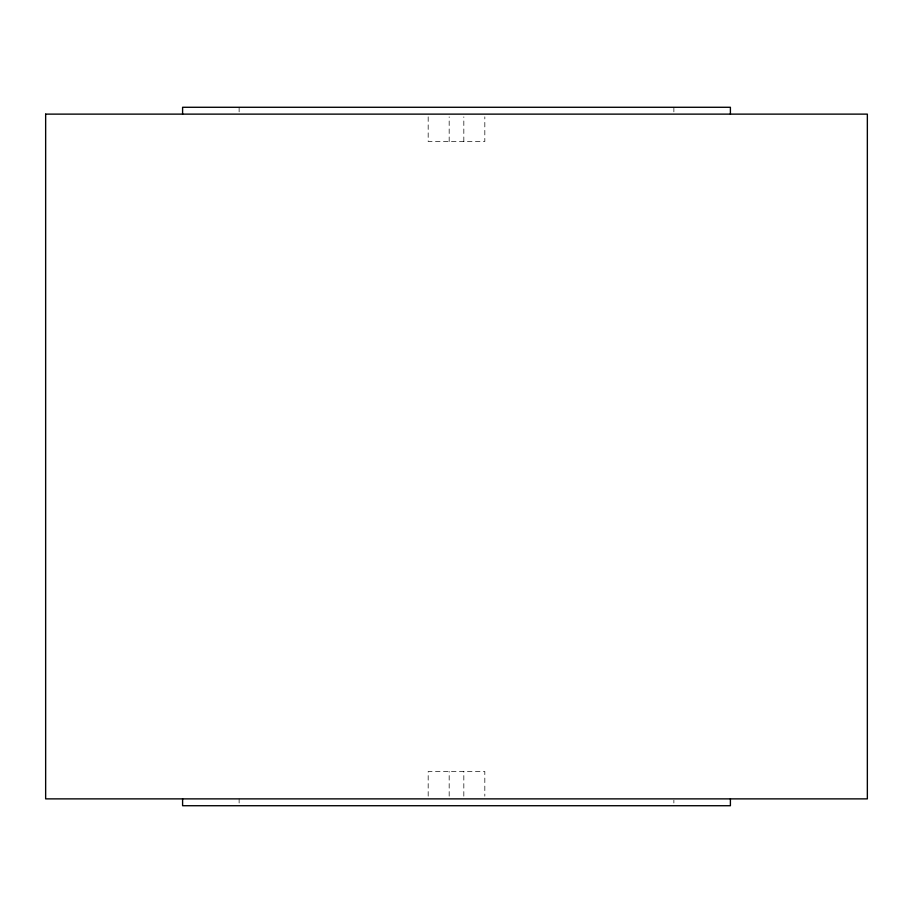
<?xml version="1.0" encoding="UTF-8"?>
<svg xmlns="http://www.w3.org/2000/svg" width="913" height="913" viewBox="0 0 913 913"><rect width="100%" height="100%" fill="white"/><g stroke="black" fill="none" stroke-linecap="round" stroke-linejoin="round"><path stroke-width="0.68" stroke-dasharray="4.57 3.42" d="M428.174 796.136L428.174 771.485L484.826 771.485L484.826 796.136M428.174 116.864L428.174 141.515L484.826 141.515L484.826 116.864M449.173 796.136L449.173 771.485M449.173 141.515L449.173 116.864M463.827 796.136L463.827 771.485M463.827 141.515L463.827 116.864M673.874 107.278L673.874 112.756M673.874 800.245L673.874 802.984M239.126 107.278L239.126 112.756M239.126 798.875L239.126 802.984"/><path stroke-width="1.37" d="M730.4 114.125L730.4 107.278L182.6 107.278L182.6 114.125M730.4 798.875L730.4 805.723L182.6 805.723L182.6 798.875M45.65 114.125L45.65 798.875L867.35 798.875L867.35 114.125L45.65 114.125"/></g></svg>
